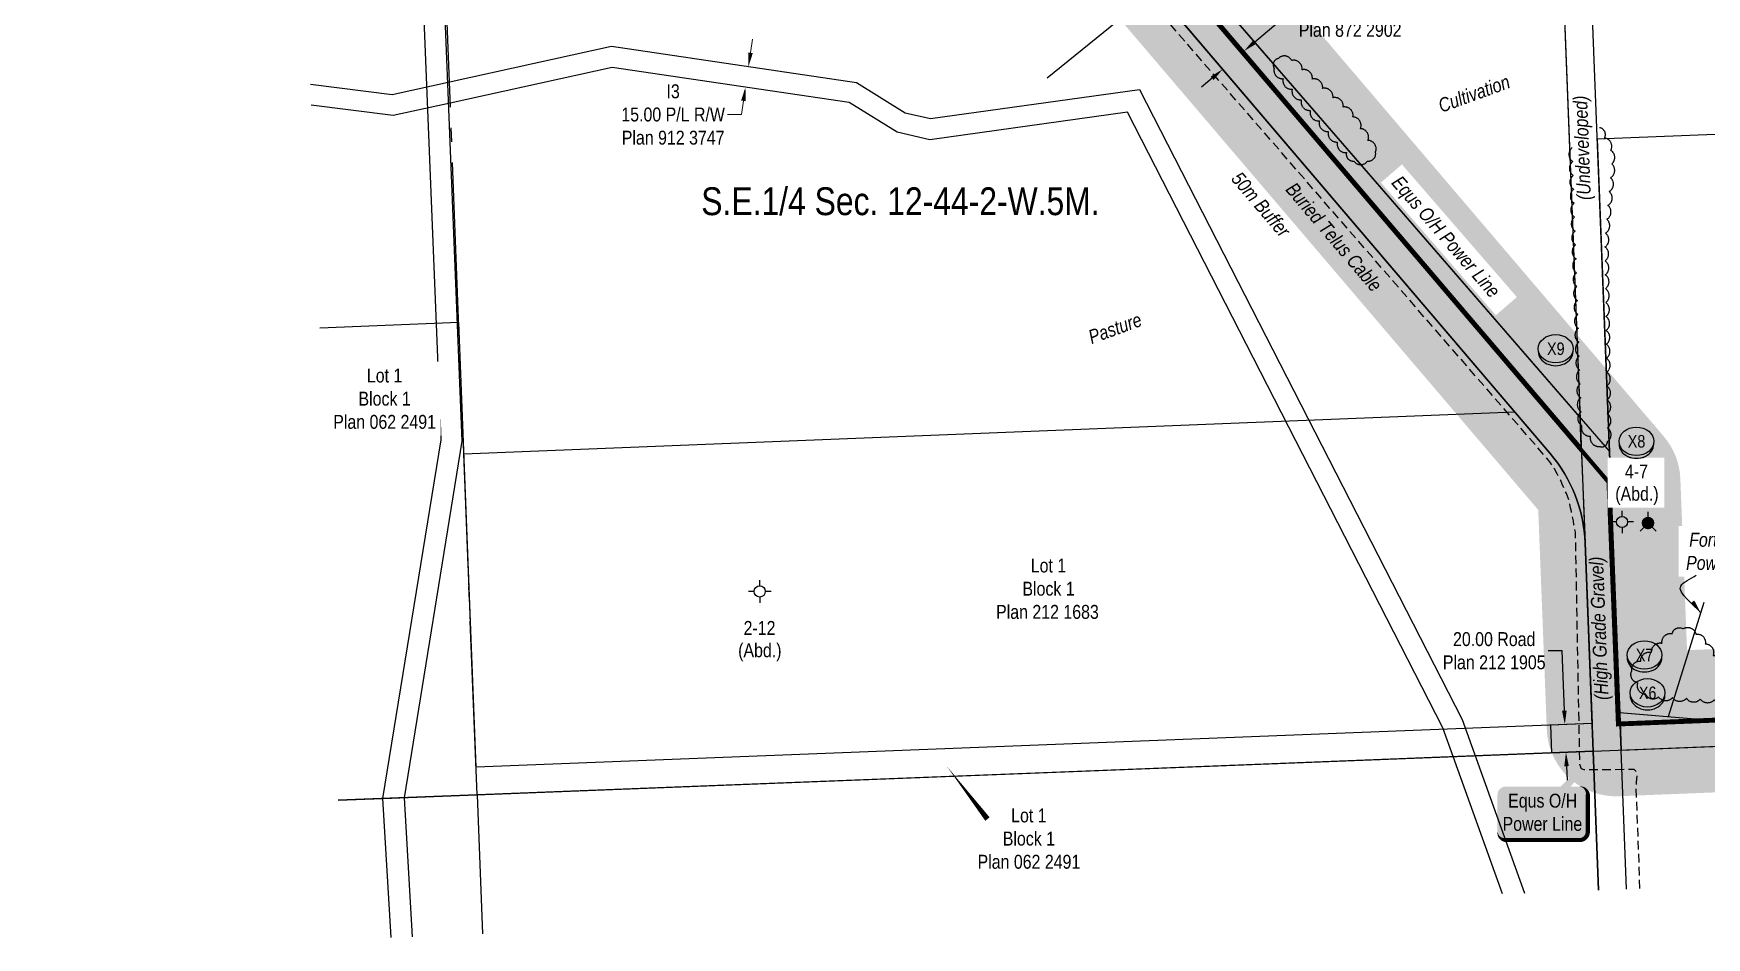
# Model space of a CAD drawing. Extents: x 686576 to 694196, y 5850445 to 5855412.
# Drawn here: x 691345 to 692548, y 5850445 to 5851095 of the extents above; entities that cross this region are included whole.
import ezdxf
from ezdxf.enums import TextEntityAlignment as Align

# ---------------------------------------------------------------- set-up
doc = ezdxf.new("R2010")
doc.units = 0
doc.header["$LTSCALE"] = 5
doc.header["$PDSIZE"] = 0.5
for name, pattern in [('0', [1, 1, 0]), ('foc-QUARTERLINE', [33, 25, -3, 2, -3]), ('UG_PIPE', [1.875, 1.25, -0.625])]:
    doc.linetypes.add(name, pattern=pattern)
doc.layers.get('Defpoints').update_dxf_attribs({"color": 9})
for name, color, linetype in [('AS-PIPE-UG', 44, 'UG_PIPE'), ('AS-POWER', 104, 'foc-POWER'), ('AS-POWER-T', 104, 'Continuous'), ('AS-TELEPHONE-T', 224, 'Continuous'), ('AS-TELUS', 224, 'foc-TEL'), ('C-SYMBOL', 7, 'Continuous'), ('F-RW', 190, 'Continuous'), ('F-WS-S', 190, 'Continuous'), ('L-QSEC', 8, 'foc-QUARTERLINE'), ('L-SEC', 7, 'Continuous'), ('L-TITLEDB', 4, 'Continuous'), ('L-TITLEDB-T', 4, 'Continuous'), ('P-BUFFER-H 30m', 51, 'Continuous'), ('P-BUFFER-T', 40, 'Continuous'), ('P-CROSSINGS', 250, 'Continuous'), ('T-BUSH', 110, '0')]:
    doc.layers.add(name, color=color, linetype=linetype)
for name, color, linetype, lineweight in [('F-RW-T', 190, 'Continuous', 9), ('F-WS-T', 190, 'Continuous', 9), ('T-TEXT', 48, 'Continuous', 18)]:
    doc.layers.add(name, color=color, linetype=linetype, lineweight=lineweight)
doc.layers.add('P-PROPOSED-WL4', color=7, linetype='Continuous', true_color=0x5b5bc8)
doc.styles.add('175L', font='ARIALN.TTF', dxfattribs={"height": 20})
doc.styles.add('80', font='ARIALN.TTF', dxfattribs={"height": 10})
doc.styles.add('80CG', font='ARIALN.TTF', dxfattribs={"height": 10})
doc.styles.add('80L', font='ARIALN.TTF', dxfattribs={"height": 10})
doc.styles.add('80LS', font='ARIALNI.TTF', dxfattribs={"height": 10})
doc.styles.add('Crossing', font='ARIALN.TTF', dxfattribs={"height": 10})
doc.styles.add('foc-LtypeFont', font='ARIALN.TTF', dxfattribs={"height": 7.35})
doc.linetypes.add('foc-POWER', pattern='A,6,-1,["P",foc-LtypeFont,S=0.2,R=0,X=-0.625,Y=-0.75],-1.24,4', length=12.24)
doc.linetypes.add('foc-POWER-NOLINE', pattern='A,0,-4,["P",foc-LtypeFont,S=0.2,R=0,X=-0.625,Y=-0.75],-8.24', length=12.24)
doc.linetypes.add('foc-TEL', pattern='A,2,-1,["T",foc-LtypeFont,S=0.2,R=0,X=-0.425,Y=-0.75],-1.24,8', length=12.24)
doc.linetypes.add('foc-TEL-NOLINE', pattern='A,0,-2,["T",foc-LtypeFont,S=0.2,R=0,X=-0.425,Y=-0.75],-10.24', length=12.24)
doc.dimstyles.new('Compass 5 000', dxfattribs={"dimscale": 5, "dimtxt": 9, "dimasz": 2, "dimexe": 0.2, "dimexo": 0.0625, "dimgap": 0.5, "dimtad": 0, "dimtih": 1, "dimtoh": 1, "dimzin": 0, "dimdsep": 46, "dimtxsty": '80CG', "dimcen": 0.1, "dimse1": 1, "dimse2": 1, "dimclrd": 256, "dimclrt": 256, "dimaunit": 1, "dimadec": 4, "dimazin": 0, "dimtfac": 0.06, "dimtofl": 0, "dimtmove": 0, "dimatfit": 1, "dimfxl": 0.2, "dimtolj": 1, "dimtzin": 0, "dimlwd": -1, "dimarcsym": 0})

# ---------------------------------------------------------------- blocks, each defined once
blk = doc.blocks.new('*D82')
at = {"layer": 'Defpoints', "color": 0, "transparency": 16777216}
for p in [(691859.2, 5851070.9), (691895.3, 5851065.6), (691893.1, 5851050.8)]:
    blk.add_point(p, dxfattribs=at)
at = {"layer": 'F-RW-T', "transparency": 16777216}
for p, q in [((691860.6, 5851080.8), (691862.1, 5851090.7)), ((691855.5, 5851046.2), (691854.1, 5851036.4)), ((691854.1, 5851036.4), (691844.1, 5851036.4))]:
    blk.add_line(p, q, dxfattribs=at)
for points in [[(691859, 5851081.1), (691862.3, 5851080.6), (691859.2, 5851070.9)], [(691853.9, 5851046.5), (691857.2, 5851046), (691857, 5851056.1)]]:
    blk.add_solid(points, dxfattribs=at)
at = {"layer": 'F-RW-T', "transparency": 16777216, "insert": (691805, 5851036.4), "char_height": 10, "attachment_point": 5, "style": '80CG'}
blk.add_mtext('\\A1;I3\\P15.00 P/L R/W\\PPlan 912 3747', dxfattribs=at)
blk = doc.blocks.new('*D102')
at = {"layer": 'Defpoints', "color": 0, "transparency": 16777216}
for p in [(692446, 5850597.8), (692446.3, 5850597.8), (692446.8, 5850577.8)]:
    blk.add_point(p, dxfattribs=at)
at = {"layer": 'L-TITLEDB-T', "transparency": 16777216}
for p, q in [((692444.3, 5850650.8), (692434.3, 5850650.8)), ((692446, 5850607.8), (692444.3, 5850650.8)), ((692447.5, 5850567.8), (692447.9, 5850557.8))]:
    blk.add_line(p, q, dxfattribs=at)
for points in [[(692447.6, 5850607.8), (692444.3, 5850607.7), (692446.3, 5850597.8)], [(692449.2, 5850567.9), (692445.9, 5850567.7), (692447.1, 5850577.8)]]:
    blk.add_solid(points, dxfattribs=at)
at = {"layer": 'L-TITLEDB-T', "transparency": 16777216, "insert": (692395.5, 5850650.8), "char_height": 10, "attachment_point": 5, "style": '80CG'}
blk.add_mtext('\\A1;20.00 Road\\PPlan 212 1905', dxfattribs=at)
blk = doc.blocks.new('*D103')
at = {"layer": 'Defpoints', "color": 0, "transparency": 16777216}
for p in [(692204.2, 5851095.3), (692188.9, 5851082.3), (692215.5, 5851082)]:
    blk.add_point(p, dxfattribs=at)
at = {"layer": 'L-TITLEDB-T', "transparency": 16777216}
for p, q in [((692223.1, 5851088.5), (692243.2, 5851105.6)), ((692243.2, 5851105.6), (692253.2, 5851105.6)), ((692192.6, 5851062.5), (692185, 5851056))]:
    blk.add_line(p, q, dxfattribs=at)
for points in [[(692222.1, 5851089.7), (692224.2, 5851087.2), (692215.5, 5851082)], [(692191.6, 5851063.7), (692193.7, 5851061.2), (692200.2, 5851069)]]:
    blk.add_solid(points, dxfattribs=at)
at = {"layer": 'L-TITLEDB-T', "transparency": 16777216, "insert": (692291.9, 5851105.6), "char_height": 10, "attachment_point": 5, "style": '80CG'}
blk.add_mtext('\\A1;20.12 Road\\PPlan 872 2902 ', dxfattribs=at)
blk = doc.blocks.new('xing2')
h = blk.add_hatch(color=50)
h.dxf.hatch_style = 1
edge = h.paths.add_edge_path()
edge.add_ellipse((0, 0), major_axis=(-12.5, 0), ratio=0.816297, start_angle=0, end_angle=360)
h = blk.add_hatch(color=250)
h.dxf.hatch_style = 1
edge = h.paths.add_edge_path()
edge.add_ellipse((0, -2), major_axis=(-12.5, 0), ratio=0.816297, start_angle=0, end_angle=180)
edge.add_line((12.5, -2), (12.5, 0))
edge.add_ellipse((0, 0), major_axis=(-12.5, 0), ratio=0.816297, start_angle=0, end_angle=180, ccw=False)
edge.add_line((-12.5, 0), (-12.5, -2))
at = {"color": 250}
blk.add_ellipse((0, 0), major_axis=(-12.5, 0), ratio=0.816297, dxfattribs=at)
blk.add_ellipse((0, -2), major_axis=(-12.5, 0), ratio=0.816297, start_param=0, end_param=3.141593, dxfattribs=at)
at = {"color": 250, "style": 'Crossing'}
blk.add_attdef('CROSSING', text='', height=9, dxfattribs=at).set_placement((0.1, 0), align=Align.MIDDLE_CENTER)
at = {"color": 250, "style": 'Crossing', "flags": 1}
for tag, p in [('OWNER', (0.1, -12.5)), ('DESCRIPTION', (0.1, -25.8)), ('LOCATION', (0.1, -39.3)), ('DWG_REF', (0.1, -52.8))]:
    blk.add_attdef(tag, text='', height=9, dxfattribs=at).set_placement(p, align=Align.MIDDLE_CENTER)
blk = doc.blocks.new('GABD')
for p, q in [((-0.81, 0), (-1.62, 0)), ((0, 0.81), (0, 1.62)), ((1.62, 0), (0.81, 0)), ((0, -0.81), (0, -1.62))]:
    blk.add_line(p, q)
blk.add_circle((0, 0), 0.8)
blk = doc.blocks.new('*U24')
h = blk.add_hatch(color=255)
edge = h.paths.add_edge_path()
edge.add_line((-26.5, -20), (26.5, -20))
edge.add_arc((26.5, -14), 6, 270, 360)
edge.add_line((32.5, -14), (32.5, 12.5))
edge.add_arc((26.5, 12.5), 6, 0, 90)
edge.add_line((26.5, 18.5), (-26.5, 18.5))
edge.add_arc((-26.5, 12.5), 6, 90, 180)
edge.add_line((-32.5, 12.5), (-32.5, -14))
edge.add_arc((-26.5, -14), 6, 180, 270)
at = {"color": 104, "flags": 128}
blk.add_lwpolyline([(55.8, 61.8, 0, 7.5, 0), (0, 0, 0, 0, 0)], format="xyseb", dxfattribs=at)
blk.add_lwpolyline([(-26.5, -20, 3, 3, 0), (26.5, -20, 3, 3, 0.414214), (32.5, -14, 3, 3, 0), (32.5, 12.5, 3, 0, 0.414214), (26.5, 18.5, 0, 0, 0), (-26.5, 18.5, 0, 0, 0.414214), (-32.5, 12.5, 0, 0, 0), (-32.5, -14, 0, 3, 0.414214)], format="xyseb", close=True, dxfattribs=at)
at = {"color": 104, "style": '80'}
blk.add_attdef('ENTER_TEXT_001', (-26.8, -4.9), '', height=10, dxfattribs=at)
blk = doc.blocks.new('WAT')
h = blk.add_hatch(color=255)
h.dxf.hatch_style = 1
edge = h.paths.add_edge_path()
edge.add_arc((0, 0), 0.9, 0, 360)
at = {"color": 170}
for p, q in [((0, 0.82), (0, 1.63)), ((-0.58, -0.58), (-1.15, -1.15)), ((0.58, -0.58), (1.15, -1.15))]:
    blk.add_line(p, q, dxfattribs=at)
blk.add_circle((0, 0), 0.8, dxfattribs=at)

msp = doc.modelspace()

# ---------------------------------------------------------------- hatches: boundary and pattern name
at = {"layer": 'P-BUFFER-H 30m'}
h = msp.add_hatch(color=256, dxfattribs=at)
h.dxf.hatch_style = 1
edge = h.paths.add_edge_path()
edge.add_line((692485.285, 5850546.224), (693234.672, 5850576.164))
edge.add_arc((693232.676, 5850626.124), 50, 272.287877, 362.287866)
edge.add_line((693282.637, 5850628.12), (693278.626, 5850728.505))
edge.add_arc((693228.666, 5850726.509), 50, 2.287866, 92.287866)
edge.add_line((693226.67, 5850776.47), (693223.672, 5850776.35))
edge.add_arc((693225.668, 5850726.39), 50, 92.287866, 182.287866)
edge.add_line((693175.708, 5850724.394), (693177.603, 5850676.966))
edge.add_line((693177.603, 5850676.966), (692534.182, 5850651.26))
edge.add_line((692534.182, 5850651.26), (692529.376, 5850774.462))
edge.add_arc((692479.414, 5850772.513), 50, 2.233701, 40.448379)
edge.add_line((692517.464, 5850804.951), (692013.475, 5851396.124))
edge.add_line((692013.475, 5851396.124), (691332.729, 5852195.181))
edge.add_arc((691294.669, 5852162.755), 50, 40.428902, 92.157267)
edge.add_line((691292.786, 5852212.72), (690776.752, 5852193.281))
edge.add_line((690776.752, 5852193.281), (689968.222, 5852164.524))
edge.add_line((689968.222, 5852164.524), (689209.528, 5852137.539))
edge.add_line((689209.528, 5852137.539), (689206.801, 5852210.075))
edge.add_arc((689156.836, 5852208.197), 50, 2.15307, 92.15307)
edge.add_line((689154.957, 5852258.161), (689134.896, 5852257.407))
edge.add_arc((689136.775, 5852207.442), 50, 92.15307, 182.133807)
edge.add_line((689086.809, 5852205.581), (689089.508, 5852133.156))
edge.add_line((689089.508, 5852133.156), (688334.288, 5852104.552))
edge.add_line((688334.288, 5852104.552), (687584.019, 5852076.138))
edge.add_line((687584.019, 5852076.138), (687563.311, 5852622.77))
edge.add_arc((687513.347, 5852620.878), 50, 2.169403, 92.169403)
edge.add_line((687511.455, 5852670.842), (687481.315, 5852669.7))
edge.add_arc((687483.207, 5852619.736), 50, 92.169403, 182.169403)
edge.add_line((687433.243, 5852617.843), (687433.357, 5852614.845))
edge.add_arc((687483.321, 5852616.738), 50, 182.169403, 244.990014)
edge.add_line((687462.182, 5852571.426), (687483.098, 5852019.277))
edge.add_arc((687533.063, 5852021.169), 50, 182.169403, 272.168912)
edge.add_line((687534.955, 5851971.205), (688338.186, 5852001.626))
edge.add_line((688338.186, 5852001.626), (689146.336, 5852032.234))
edge.add_arc((689144.443, 5852082.198), 50, 272.168987, 280.122251)
edge.add_arc((689158.552, 5852082.692), 50, 263.890944, 272.037006)
edge.add_line((689160.329, 5852032.724), (689971.883, 5852061.589))
edge.add_line((689971.883, 5852061.589), (690780.468, 5852090.348))
edge.add_arc((690778.691, 5852140.316), 50, 272.037006, 272.157267)
edge.add_line((690780.573, 5852090.352), (691270.987, 5852108.825))
edge.add_line((691270.987, 5852108.825), (691935.081, 5851329.315))
edge.add_line((691935.081, 5851329.315), (692427.17, 5850752.101))
edge.add_line((692427.17, 5850752.101), (692433.327, 5850594.236))
edge.add_arc((692483.289, 5850596.185), 50, 182.233701, 272.287877)

# ---------------------------------------------------------------- linework, layer by layer
at = {"layer": 'AS-PIPE-UG', "flags": 128}
msp.add_lwpolyline([(692500.34, 5850479.792), (692497.646, 5850553.486), (692497.671, 5850553.87), (692497.875, 5850556.163), (692498.139, 5850558.784), (692498.249, 5850561.265), (692497.854, 5850563.708), (692496.239, 5850565.408), (692460.527, 5850565.122), (692460.244, 5850565.099), (692458.29, 5850565.82), (692457.136, 5850569.145), (692453.974, 5850734.811), (692453.849, 5850736.028), (692453.38, 5850738.789), (692452.825, 5850741.458), (692452.428, 5850744.213), (692451.47, 5850748.06), (692450.986, 5850750.881), (692450.422, 5850753.677), (692449.784, 5850756.254), (692449.222, 5850759.128), (692448.317, 5850761.908), (692447.226, 5850764.457), (692446.128, 5850767.023), (692444.489, 5850770.632), (692443.323, 5850773.195), (692442.041, 5850775.599), (692440.704, 5850778.113), (692438.89, 5850781.633), (692437.37, 5850783.902), (692436.014, 5850785.944), (692434.599, 5850787.9), (692154.572, 5851110.388), (692154.147, 5851110.73), (692152.169, 5851112.316), (692149.964, 5851113.9), (692147.579, 5851115.465), (692145.215, 5851116.804), (692131.827, 5851123.051), (692131.206, 5851123.083), (692129.473, 5851124.564), (692127.813, 5851126.597), (692126.263, 5851128.531), (692124.722, 5851130.402), (692123.242, 5851132.393), (692121.449, 5851134.535), (692118.886, 5851137.697), (692117.015, 5851139.717), (692115.171, 5851141.779), (692113.24, 5851143.658), (692110.107, 5851145.986), (692107.892, 5851147.465), (692106, 5851148.617), (692104.995, 5851149.302)], dxfattribs=at)
at = {"layer": 'AS-POWER', "linetype": 'foc-POWER', "flags": 128}
for points in [[(690605.382, 5852144.714), (691297.841, 5852170.218), (691984.426, 5851364.112), (692478.407, 5850794.152)], [(692073.988, 5851062.93), (692174.611, 5851144.674)], [(692485.728, 5850606.45), (692542.929, 5850601.728), (693289.764, 5850631.564), (693989.616, 5850684.969)], [(692520.801, 5850603.555), (692546.475, 5850685.747)]]:
    msp.add_lwpolyline(points, dxfattribs=at)
at = {"layer": 'AS-POWER', "linetype": 'foc-POWER-NOLINE', "flags": 128}
msp.add_lwpolyline([(692490.683, 5850479.413), (692486.785, 5850579.352), (692478.407, 5850794.152)], dxfattribs=at)
at = {"layer": 'AS-TELUS', "linetype": 'foc-TEL-NOLINE'}
msp.add_line((692466.686, 5850578.549), (694094.222, 5850643.568), dxfattribs=at)
at = {"layer": 'AS-TELUS', "linetype": 'foc-TEL-NOLINE', "flags": 128}
msp.add_lwpolyline([(690799.492, 5852123.971), (691259.235, 5852141.293, -0.22902223), (691302.815, 5852122.1), (691617.268, 5851752.927), (692435.693, 5850792.725, -0.16831044), (692460.842, 5850728.35)], format="xyb", dxfattribs=at)
at = {"layer": 'AS-TELUS', "linetype": 'foc-TEL-NOLINE'}
msp.add_lwpolyline([(692470.583, 5850478.626), (692466.686, 5850578.549), (692460.842, 5850728.35)], dxfattribs=at)
at = {"layer": 'F-RW', "flags": 128}
for points in [[(692457.327, 5850818.474), (691984.426, 5851364.112), (691975.307, 5851363.761), (692006.305, 5851327.433), (692458.15, 5850797.392), (692457.327, 5850818.474)], [(691602.129, 5850444.61), (691596.172, 5850544.585), (691638.075, 5850802.481), (691617.57, 5851312.855), (691616.808, 5851332.839), (691631.794, 5851333.4), (691653.127, 5850801.579), (691611.467, 5850545.184), (691617.361, 5850445.207)], [(691544.148, 5851058.257), (691602.913, 5851050.841), (691760.701, 5851085.475), (691936.792, 5851059.498), (691971.904, 5851037.717), (691990.156, 5851033.586), (692140.39, 5851054.476), (692372.403, 5850601.345), (692417.202, 5850476.535)], [(692401.487, 5850475.92), (692366.031, 5850574.681), (692358.606, 5850595.355), (692131.885, 5851038.153), (691989.503, 5851018.356), (691966.13, 5851023.646), (691931.564, 5851045.146), (691761.261, 5851070.242), (691644.71, 5851044.639), (691603.601, 5851035.635), (691544.737, 5851043.065)]]:
    msp.add_lwpolyline(points, dxfattribs=at)
at = {"layer": 'L-QSEC', "flags": 128}
for points in [[(691663.959, 5850547.185), (691632.862, 5851350.52)], [(691663.959, 5850547.185), (691667.889, 5850447.186)]]:
    msp.add_lwpolyline(points, dxfattribs=at)
at = {"layer": 'L-SEC', "flags": 128}
for points in [[(692486.785, 5850579.352), (692455.47, 5851382.283), (692424.153, 5852185.284)], [(692435.371, 5851381.457), (692466.686, 5850578.549)], [(692486.785, 5850579.352), (693290.557, 5850611.46), (694094.222, 5850643.568)], [(692466.686, 5850578.549), (692065.322, 5850562.868), (691663.959, 5850547.185), (691564.11, 5850543.317)], [(692466.686, 5850578.549), (692470.583, 5850478.626)], [(692490.683, 5850479.413), (692486.785, 5850579.352)]]:
    msp.add_lwpolyline(points, dxfattribs=at)
at = {"layer": 'L-TITLEDB', "flags": 128}
for points in [[(691311.225, 5852143.254), (691616.011, 5851785.43), (691977.33, 5851361.386), (692458.15, 5850797.392), (692460.842, 5850728.35, 0.16831044), (692435.693, 5850792.725), (691968.244, 5851341.036), (691949.718, 5851362.775), (691617.268, 5851752.927), (691302.815, 5852122.1, 0.22960871), (691259.136, 5852141.284)], [(691654.507, 5850792.457), (692410.16, 5850822.674), (692435.693, 5850792.725, -0.16831044), (692460.842, 5850728.35), (692465.906, 5850598.531), (691663.262, 5850567.093)]]:
    msp.add_lwpolyline(points, format="xyb", close=True, dxfattribs=at)
for points in [[(692300.635, 5851376.263), (692435.371, 5851381.457), (692458.15, 5850797.392), (692088.987, 5851230.442), (692146.527, 5851279.493), (692304.325, 5851287.153), (692300.635, 5851376.263)], [(692904.382, 5850616.172), (692887.807, 5851035.36), (692469.652, 5851018.651), (692486, 5850599.453), (692904.382, 5850616.172)], [(691564.109, 5850543.343), (691596.172, 5850544.585), (692466.686, 5850578.549), (692465.906, 5850598.531), (691663.262, 5850567.093), (691650.842, 5850886.792), (691550.946, 5850882.911)], [(692486, 5850599.453), (692486.785, 5850579.352), (692623.531, 5850584.817), (693496.025, 5850619.672), (694094.222, 5850643.569), (694093.419, 5850663.669), (693457.615, 5850638.271), (692486, 5850599.453)], [(692465.906, 5850598.531), (692435.929, 5850597.357), (692436.692, 5850577.403), (692466.685, 5850578.55), (692465.906, 5850598.531)]]:
    msp.add_lwpolyline(points, dxfattribs=at)
at = {"layer": 'P-PROPOSED-WL4', "linetype": 'Continuous', "const_width": 3, "flags": 128}
msp.add_lwpolyline([(693232.374, 5850627.77), (692484.561, 5850597.894), (692477.767, 5850772.069), (691974.165, 5851362.789), (691293.947, 5852161.225), (690778.636, 5852141.814), (689160.155, 5852084.248), (689155.554, 5852206.633), (689138.492, 5852205.991), (689143.05, 5852083.644), (687534.826, 5852022.735), (687512.228, 5852619.273), (687483.591, 5852618.188)], dxfattribs=at)
at = {"layer": 'T-BUSH', "flags": 128}
for points in [[(692294.457, 5851002.977, 0.52056705), (692304.456, 5851002.977, 0.52056705), (692310.11, 5851009.466, 0.52056705), (692304.701, 5851017.875, 0.52056705), (692299.292, 5851026.285, 0.52056705), (692293.883, 5851034.695, 0.52056705), (692286.949, 5851041.81, 0.52056705), (692279.529, 5851048.512, 0.52056705), (692272.109, 5851055.215, 0.52056705), (692264.689, 5851061.918, 0.52056705), (692257.269, 5851068.62, 0.52056705), (692249.85, 5851075.323, 0.52056705), (692240.235, 5851076.721, 0.52056705), (692237.243, 5851069.828, 0.52056705), (692243.745, 5851062.231, 0.52056705), (692250.246, 5851054.634, 0.52056705), (692256.748, 5851047.038, 0.52056705), (692263.25, 5851039.441, 0.52056705), (692269.751, 5851031.844, 0.52056705), (692276.253, 5851024.247, 0.52056705), (692282.754, 5851016.651, 0.52056705), (692289.256, 5851009.054, 0.52056705)], [(692563.693, 5850615.094, -0.52056705), (692553.707, 5850615.612, -0.52056705), (692543.721, 5850616.13, -0.52056705), (692533.736, 5850616.649, -0.52056705), (692523.75, 5850617.167, -0.52056705), (692513.765, 5850617.685, -0.52056705), (692504.509, 5850619.502, -0.52056705), (692498.868, 5850627.758, -0.52056705), (692494.536, 5850636.465, -0.52056705), (692500.927, 5850643.336, -0.52056705), (692508.669, 5850649.663, -0.52056705), (692516.183, 5850656.255, -0.52056705), (692523.485, 5850663.086, -0.52056705), (692531.374, 5850666.643, -0.52056705), (692540.594, 5850662.774, -0.52056705), (692547.286, 5850655.821, -0.52056705), (692552.888, 5850647.539, -0.52056705), (692558.49, 5850639.256, -0.52056705), (692563.508, 5850630.73, -0.52056705), (692565.12, 5850620.933, -0.52056705)]]:
    msp.add_lwpolyline(points, format="xyb", close=True, dxfattribs=at)
msp.add_lwpolyline([(692451.686, 5851012.624, 0.52056705), (692452.021, 5851002.631, 0.52056705), (692452.356, 5850992.637, 0.52056705), (692452.691, 5850982.644, 0.52056705), (692453.026, 5850972.651, 0.52056705), (692453.361, 5850962.657, 0.52056705), (692453.695, 5850952.664, 0.52056705), (692454.03, 5850942.67, 0.52056705), (692454.365, 5850932.677, 0.52056705), (692454.7, 5850922.684, 0.52056705), (692455.035, 5850912.69, 0.52056705), (692455.37, 5850902.697, 0.52056705), (692455.705, 5850892.703, 0.52056705), (692456.04, 5850882.71, 0.52056705), (692456.375, 5850872.717, 0.52056705), (692456.71, 5850862.723, 0.52056705), (692457.044, 5850852.73, 0.52056705), (692457.379, 5850842.736, 0.52056705), (692457.714, 5850832.743, 0.52056705), (692458.049, 5850822.75, 0.52056705), (692458.384, 5850812.756, 0.52056705), (692464.691, 5850805.175, 0.52056705), (692471.391, 5850797.752, 0.52056705), (692477.019, 5850801.213, 0.52056705), (692476.884, 5850811.211, 0.52056705), (692476.749, 5850821.209, 0.52056705), (692476.614, 5850831.207, 0.52056705), (692476.479, 5850841.205, 0.52056705), (692476.344, 5850851.203, 0.52056705), (692476.209, 5850861.201, 0.52056705), (692476.073, 5850871.199, 0.52056705), (692475.938, 5850881.197, 0.52056705), (692475.803, 5850891.196, 0.52056705), (692475.668, 5850901.194, 0.52056705), (692475.533, 5850911.192, 0.52056705), (692475.398, 5850921.19, 0.52056705), (692475.263, 5850931.188, 0.52056705), (692475.128, 5850941.186, 0.52056705), (692475.535, 5850951.164, 0.52056705), (692476.426, 5850961.123, 0.52056705), (692477.316, 5850971.082, 0.52056705), (692478.207, 5850981.041, 0.52056705), (692479.098, 5850991.001, 0.52056705), (692479.988, 5851000.96, 0.52056705), (692479.344, 5851010.628, 0.52056705), (692474.87, 5851019.571, 0.52056705), (692471.166, 5851026.976, 0.52056705)], format="xyb", dxfattribs=at)

# ---------------------------------------------------------------- block references
at = {"layer": 'AS-POWER-T'}
ref = msp.add_blockref('*U24', (692430.347, 5850534.694), dxfattribs=dict(at, xscale=0.9998299877283869, yscale=0.9998299877283869, zscale=0.9998299877283869))
ref.add_attrib('ENTER_TEXT_001', 'Equs O/H', (692405.542, 5850538.02), dxfattribs={"layer": '0', "color": 104, "height": 9.9983, "style": '80'})
ref.add_attrib('ENTER_TEXT_002', 'Power Line', (692401.508, 5850521.356), dxfattribs={"layer": '0', "color": 104, "height": 9.9983, "style": '80'})
at = {"layer": 'F-WS-S', "color": 6, "xscale": 4.99999999999996, "yscale": 4.99999999999996, "zscale": 4.99999999999996}
msp.add_blockref('GABD', (691867.288, 5850693.486), dxfattribs=at)
at = {"layer": 'P-CROSSINGS', "color": 6}
for p, values in [((692439.703, 5850868.004), {'CROSSING': 'X9'}), ((692503.552, 5850647.789), {'CROSSING': 'X7'}), ((692505.745, 5850620.566), {'CROSSING': 'X6'})]:
    msp.add_blockref('xing2', p, dxfattribs=at).add_auto_attribs(values)

# ---------------------------------------------------------------- texts
at = {"layer": 'C-SYMBOL', "color": 3, "style": '175L'}
msp.add_text('S.E.1/4 Sec. 12-44-2-W.5M.', height=20, dxfattribs=at).set_placement((691968.484, 5850958.085), align=Align.BOTTOM_CENTER)
at = {"layer": 'P-BUFFER-T', "insert": (692213.075, 5850996.668), "char_height": 9.99901, "attachment_point": 1, "rotation": 310.428902, "style": '80L'}
msp.add_mtext_dynamic_manual_height_columns('\\pi0.45249;{\\fArial Narrow|b0|i1|c0|p34;50m Buffer}', width=57.13406, gutter_width=50.001, heights=[0], dxfattribs=at)
at = {"layer": 'T-TEXT', "style": '80LS'}
for s, p in [('(Undeveloped)', (692458.669, 5851012.479)), ('(High Grade Gravel)', (692470.745, 5850666.957))]:
    msp.add_text(s, height=10, rotation=92.159574, dxfattribs=at).set_placement(p, align=Align.MIDDLE_CENTER)
at = {"layer": 'T-TEXT', "char_height": 10, "attachment_point": 1, "rotation": 20, "style": '80L'}
for s, insert in [('\\pi0.61617;{\\fArial Narrow|b0|i1|c0|p34;Cultivation}', (692353.604, 5851046.831)), ('\\pi7.37947;{\\fArial Narrow|b0|i1|c0|p34;Pasture}', (692095.602, 5850878.173))]:
    msp.add_mtext_dynamic_manual_height_columns(s, width=53.4015, gutter_width=47.5, heights=[0], dxfattribs=dict(at, insert=insert))

# ---------------------------------------------------------------- dimensions: what is measured, and where the dimension line sits
at = {"layer": 'F-RW-T', "color": 6}
dim = msp.add_linear_dim(base=(691859.179, 5851070.948), p1=(691893.082, 5851050.817), p2=(691895.266, 5851065.624), angle=81.608234, text='I3\\P15.00 P/L R/W\\PPlan 912 3747', dimstyle='Compass 5 000', dxfattribs=at)
dim.commit()
dim.dimension.update_dxf_attribs({"geometry": '*D82', "text_midpoint": (691804.99, 5851036.355), "dimtype": 161})
at = {"layer": 'L-TITLEDB-T', "color": 6}
for base, p1, p2, angle, text, picture, middle in [((692215.525, 5851081.987), (692188.908, 5851082.261), (692204.187, 5851095.287), 40.448481, '20.12 Road\\PPlan 872 2902 ', '*D103', (692291.902, 5851105.578)), ((692446.35, 5850597.765), (692446.812, 5850577.79), (692446.03, 5850597.753), 92.243017, '20.00 Road\\PPlan 212 1905', '*D102', (692395.503, 5850650.814))]:
    dim = msp.add_linear_dim(base=base, p1=p1, p2=p2, angle=angle, text=text, dimstyle='Compass 5 000', dxfattribs=at)
    dim.commit()
    dim.dimension.update_dxf_attribs({"geometry": picture, "text_midpoint": middle, "dimtype": 161})

# ---------------------------------------------------------------- next in the draw order: texts
at = {"layer": 'AS-POWER-T', "insert": (692328.617, 5850993.504), "char_height": 9.99272, "attachment_point": 1, "rotation": 310.915267, "style": '80L', "bg_fill": 2}
msp.add_mtext_dynamic_manual_height_columns('{\\fArial Narrow|b0|i1|c0|p34;Equs O/H Power Line}', width=116.22483, gutter_width=49.995, heights=[0], dxfattribs=at)
at = {"layer": 'AS-POWER-T', "insert": (692533.195, 5850735.646), "char_height": 9.99272, "attachment_point": 1, "style": '80L', "bg_fill": 2}
msp.add_mtext_dynamic_manual_height_columns('\\pi2.54873;{\\fArial Narrow|b0|i1|c0|p34;Fortis O/H\\P\\pi0.3232;Power Line}', width=57.07187, gutter_width=49.995, heights=[0], dxfattribs=at)
at = {"layer": 'F-WS-T', "insert": (692482.171, 5850784.765), "char_height": 9.99901, "width": 30.59795, "attachment_point": 1, "line_spacing_factor": 0.961801, "style": '80L', "bg_fill": 2}
msp.add_mtext('\\pi7.35979;4-7\\P\\pi0.39595;(Abd.)', dxfattribs=at)
at = {"layer": 'F-WS-T', "insert": (691851.363, 5850672.227), "char_height": 9.99901, "width": 30.59795, "attachment_point": 1, "line_spacing_factor": 0.961801, "style": '80L', "bg_fill": 3, "box_fill_scale": 1.15, "bg_fill_color": 256, "bg_fill_true_color": 256, "bg_fill_transparency": 0}
msp.add_mtext('\\pi4.30075;2-12\\P\\pi0.39595;(Abd.)', dxfattribs=at)
at = {"layer": 'L-TITLEDB-T', "char_height": 9.99901, "attachment_point": 1, "style": '80L', "bg_fill": 2}
for s, insert in [('\\pi25.44994;Lot 1\\P\\pi19.42052;Block 1\\P\\pi1.2777;Plan 062 2491', (691559.276, 5850853.767)), ('\\pi25.44994;Lot 1\\P\\pi19.42052;Block 1\\P\\pi0.48992;Plan 212 1683', (692036.762, 5850717.133)), ('\\pi25.44994;Lot 1\\P\\pi19.42052;Block 1\\P\\pi1.2777;Plan 062 2491', (692022.657, 5850537.428))]:
    msp.add_mtext_dynamic_manual_height_columns(s, width=73.44198, gutter_width=50.007, heights=[0], dxfattribs=dict(at, insert=insert))

# ---------------------------------------------------------------- next in the draw order: linework, layer by layer
at = {"layer": 'L-TITLEDB-T', "flags": 128}
msp.add_lwpolyline([(692001.803, 5850567.812, 0, 4, 0), (692031.043, 5850529.818, 0, 0, 0)], format="xyseb", dxfattribs=at)

# ---------------------------------------------------------------- next in the draw order: block references
at = {"layer": 'F-WS-S', "color": 6, "xscale": 4.99999999999996, "yscale": 4.99999999999996, "zscale": 4.99999999999996}
msp.add_blockref('GABD', (692487.482, 5850743.454), dxfattribs=at)
at = {"layer": 'F-WS-S', "xscale": 4.999999999999984, "yscale": 4.999999999999984, "zscale": 4.999999999999984}
msp.add_blockref('WAT', (692506.152, 5850742.682), dxfattribs=at)
at = {"layer": 'P-CROSSINGS', "color": 6}
msp.add_blockref('xing2', (692497.764, 5850801.449), dxfattribs=at).add_auto_attribs({'CROSSING': 'X8'})

# ---------------------------------------------------------------- next in the draw order: texts
at = {"layer": 'AS-TELEPHONE-T', "insert": (692252.343, 5850988.895), "char_height": 10, "attachment_point": 1, "rotation": 310.423587, "style": '80L'}
msp.add_mtext_dynamic_manual_height_columns('\\pi0.29416;{\\fArial Narrow|b0|i1|c0|p34;Buried Telus Cable}', width=97.22544, gutter_width=50.007, heights=[0], dxfattribs=at)

# ---------------------------------------------------------------- next in the draw order: leaders
at = {"layer": 'AS-POWER-T', "path_type": 1}
msp.add_leader([(692544.051, 5850677.986), (692529.613, 5850697.399), (692540.845, 5850705.224)], dimstyle='Compass 5 000', override={"dimgap": 0.5, "dimtad": 0}, dxfattribs=at)

doc.saveas('drawing.dxf')
